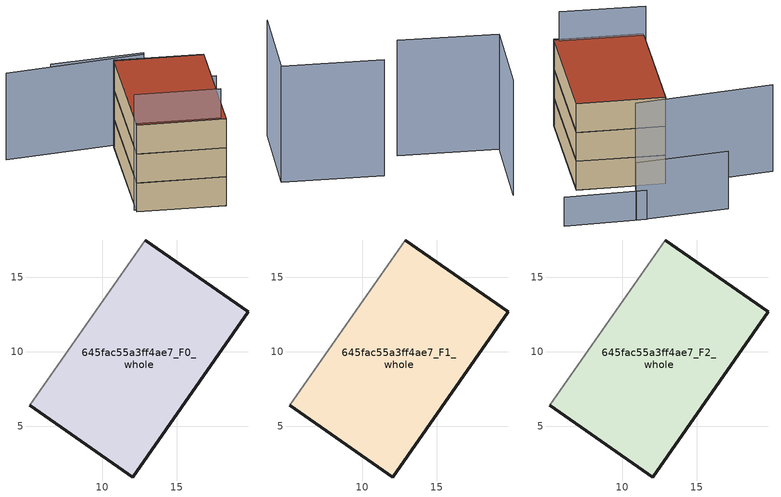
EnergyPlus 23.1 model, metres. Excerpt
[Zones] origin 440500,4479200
645fac55a3ff4ae7_F0_whole
 floor ground (EU_floor_Construction): 12.04,1.59 19.8,12.67 12.91,17.49 5.16,6.41 z0
 wall outside (EU_wall_Construction): 12.91,17.49 19.8,12.67 12.04,1.59 5.16,6.41 z0:3
 wall adiabatic (EU_wall_Construction): 5.16,6.41 12.91,17.49 z0:3
645fac55a3ff4ae7_F1_whole
 floor to 645fac55a3ff4ae7_F0_whole (EU_floor_Construction): 12.04,1.59 19.8,12.67 12.91,17.49 5.16,6.41 z3
 wall outside (EU_wall_Construction): 12.91,17.49 19.8,12.67 12.04,1.59 5.16,6.41 z3:6
 wall adiabatic (EU_wall_Construction): 5.16,6.41 12.91,17.49 z3:6
645fac55a3ff4ae7_F2_whole
 floor to 645fac55a3ff4ae7_F1_whole (EU_floor_Construction): 12.04,1.59 19.8,12.67 12.91,17.49 5.16,6.41 z6
 wall outside (EU_wall_Construction): 12.91,17.49 19.8,12.67 12.04,1.59 5.16,6.41 z6:9
 wall adiabatic (EU_wall_Construction): 5.16,6.41 12.91,17.49 z6:9
 roof outside (EU_roof_Construction): 19.8,12.67 12.04,1.59 5.16,6.41 12.91,17.49 z9
shading: 26.85,-4.1 19.09,1.58 / 19.09,1.58 24.77,9.35 / 5.21,6.81 11.87,2.1 z0:12; 3.91,22.55 15.76,16.46 z0:9; 20.11,21.01 12.28,25.27 z0:6; 25.8,17.24 19.27,21.57 z0:3
[Building]
EU S2 Campaign: North Axis=0; Terrain=City; Solar Distribution=FullExterior
[Site:Location]
Madrid: Latitude=40.5; Longitude=-3.5; Time Zone=1; Elevation=609
[SizingPeriod:WeatherFileDays]
AnnualSizingPeriod: Begin Month=1; Begin Day of Month=1; End Month=12; End Day of Month=31; Day of Week for Start Day=Monday; Use Weather File Daylight Saving Period=No; Use Weather File Rain and Snow Indicators=No
[MATERIAL]
EU_InternalMass_Material: Roughness=MediumRough; Thickness=0.1; Conductivity=1; Density=1800; Specific Heat=900; Thermal Absorptance=0.9; Solar Absorptance=0.7; Visible Absorptance=0.7
[MATERIAL:NOMASS] Roughness=MediumRough; Thermal Absorptance=0.9; Solar Absorptance=0.7; Visible Absorptance=0.7
Name | Thermal Resistance
EU_wall_NoMass | 1.60022
EU_roof_NoMass | 1.57597
EU_floor_NoMass | 0.470652
[CONSTRUCTION]
EU_wall_Construction: EU_wall_NoMass
EU_roof_Construction: EU_roof_NoMass
EU_floor_Construction: EU_floor_NoMass
EU_InternalMass_Construction: EU_InternalMass_Material
[ZONE] Type=1; Multiplier=1; Ceiling Height=autocalculate; Volume=340.891; Floor Area=autocalculate; Part of Total Floor Area=Yes
645fac55a3ff4ae7_F0_whole; 645fac55a3ff4ae7_F1_whole; 645fac55a3ff4ae7_F2_whole
[INTERNALMASS] Construction=EU_InternalMass_Construction; Surface Area=113.63
Name | Zone or ZoneList
645fac55a3ff4ae7_F0_whole_EU_InternalMass | 645fac55a3ff4ae7_F0_whole
645fac55a3ff4ae7_F1_whole_EU_InternalMass | 645fac55a3ff4ae7_F1_whole
645fac55a3ff4ae7_F2_whole_EU_InternalMass | 645fac55a3ff4ae7_F2_whole
[OTHEREQUIPMENT] Fuel Type=Electricity; Design Level Calculation Method=Watts/Area; Power per Zone Floor Area=1; Fraction Latent=0; Fraction Radiant=0; Fraction Lost=0; Carbon Dioxide Generation Rate=0; EndUse Subcategory=EU_Step8_InternalGains
Name | Zone or ZoneList or Space or SpaceList | Schedule
EU_Step8_InternalGain_645fac55a3ff4ae7_F0_whole_f000 | 645fac55a3ff4ae7_F0_whole | EU_Step8_GainSchedule_645fac55a3ff4ae7_F0_whole_f000
EU_Step8_InternalGain_645fac55a3ff4ae7_F1_whole_f000 | 645fac55a3ff4ae7_F1_whole | EU_Step8_GainSchedule_645fac55a3ff4ae7_F1_whole_f000
EU_Step8_InternalGain_645fac55a3ff4ae7_F2_whole_f000 | 645fac55a3ff4ae7_F2_whole | EU_Step8_GainSchedule_645fac55a3ff4ae7_F2_whole_f000
[ZONEVENTILATION:DESIGNFLOWRATE] Schedule=EU_AlwaysOn; Design Flow Rate Calculation Method=AirChanges/Hour; Air Changes per Hour=0.480704; Ventilation Type=Natural; Fan Pressure Rise=0; Fan Total Efficiency=1; Constant Term Coefficient=1; Temperature Term Coefficient=0; Velocity Term Coefficient=0; Velocity Squared Term Coefficient=0; Minimum Indoor Temperature=-100; Maximum Indoor Temperature=100; Delta Temperature=-100; Minimum Outdoor Temperature=-100; Maximum Outdoor Temperature=100; Maximum Wind Speed=40
Name | Zone or ZoneList or Space or SpaceList
EU_ConstantAir_645fac55a3ff4ae7_F0_whole | 645fac55a3ff4ae7_F0_whole
EU_ConstantAir_645fac55a3ff4ae7_F1_whole | 645fac55a3ff4ae7_F1_whole
EU_ConstantAir_645fac55a3ff4ae7_F2_whole | 645fac55a3ff4ae7_F2_whole
[HVACTEMPLATE:THERMOSTAT] Constant Heating Setpoint=20; Constant Cooling Setpoint=50
EU_HeatOnly_645fac55a3ff4ae7_F0_whole; EU_HeatOnly_645fac55a3ff4ae7_F1_whole; EU_HeatOnly_645fac55a3ff4ae7_F2_whole
[HVACTEMPLATE:ZONE:IDEALLOADSAIRSYSTEM] System Availability Schedule=EU_AlwaysOn; Maximum Heating Supply Air Temperature=50; Minimum Cooling Supply Air Temperature=13; Maximum Heating Supply Air Humidity Ratio=0.0156; Minimum Cooling Supply Air Humidity Ratio=0.0077; Heating Limit=NoLimit; Cooling Limit=NoLimit; Heating Availability Schedule=EU_AlwaysOn; Cooling Availability Schedule=EU_CoolingOff; Dehumidification Control Type=ConstantSensibleHeatRatio; Cooling Sensible Heat Ratio=0.7; Dehumidification Setpoint=60; Humidification Control Type=None; Humidification Setpoint=30; Outdoor Air Method=None; Outdoor Air Flow Rate per Person=0.00944; Outdoor Air Flow Rate per Zone Floor Area=0; Outdoor Air Flow Rate per Zone=0; Demand Controlled Ventilation Type=None; Outdoor Air Economizer Type=NoEconomizer; Heat Recovery Type=None; Sensible Heat Recovery Effectiveness=0.7; Latent Heat Recovery Effectiveness=0.65
Name | Template Thermostat
645fac55a3ff4ae7_F0_whole | EU_HeatOnly_645fac55a3ff4ae7_F0_whole
645fac55a3ff4ae7_F1_whole | EU_HeatOnly_645fac55a3ff4ae7_F1_whole
645fac55a3ff4ae7_F2_whole | EU_HeatOnly_645fac55a3ff4ae7_F2_whole
[SIZING:ZONE] Zone Cooling Design Supply Air Temperature Input Method=SupplyAirTemperature; Zone Cooling Design Supply Air Temperature=13; Zone Heating Design Supply Air Temperature Input Method=SupplyAirTemperature; Zone Heating Design Supply Air Temperature=50; Zone Cooling Design Supply Air Humidity Ratio=0.008; Zone Heating Design Supply Air Humidity Ratio=0.008; Cooling Design Air Flow Method=DesignDay; Cooling Design Air Flow Rate=0; Cooling Minimum Air Flow per Zone Floor Area=0.000762; Cooling Minimum Air Flow=0; Cooling Minimum Air Flow Fraction=0.2; Heating Design Air Flow Method=DesignDay; Heating Design Air Flow Rate=0; Heating Maximum Air Flow per Zone Floor Area=0.002032; Heating Maximum Air Flow=0.141576; Heating Maximum Air Flow Fraction=0.3; Account for Dedicated Outdoor Air System=No; Dedicated Outdoor Air System Control Strategy=NeutralSupplyAir; Dedicated Outdoor Air Low Setpoint Temperature for Design=autosize; Dedicated Outdoor Air High Setpoint Temperature for Design=autosize; Zone Load Sizing Method=Sensible Load Only No Latent Load; Zone Latent Cooling Design Supply Air Humidity Ratio Input Method=HumidityRatioDifference; Zone Cooling Design Supply Air Humidity Ratio Difference=0.005; Zone Latent Heating Design Supply Air Humidity Ratio Input Method=HumidityRatioDifference; Zone Humidification Design Supply Air Humidity Ratio Difference=0.005
645fac55a3ff4ae7_F0_whole; 645fac55a3ff4ae7_F1_whole; 645fac55a3ff4ae7_F2_whole
[SCHEDULE:CONSTANT]
Name | Hourly Value
EU_AlwaysOn | 1
EU_CoolingOff | 0
[SCHEDULE:FILE] Column Number=1; Rows to Skip at Top=0; Number of Hours of Data=8760; Column Separator=Comma; Interpolate to Timestep=No; Minutes per Item=60; Adjust Schedule for Daylight Savings=Yes
Name | File
EU_Step8_GainSchedule_645fac55a3ff4ae7_F0_whole_f000 | ../../schedules/645fac55a3ff4ae7/645fac55a3ff4ae7_F0_whole_f000_gain.csv
EU_Step8_GainSchedule_645fac55a3ff4ae7_F1_whole_f000 | ../../schedules/645fac55a3ff4ae7/645fac55a3ff4ae7_F1_whole_f000_gain.csv
EU_Step8_GainSchedule_645fac55a3ff4ae7_F2_whole_f000 | ../../schedules/645fac55a3ff4ae7/645fac55a3ff4ae7_F2_whole_f000_gain.csv
